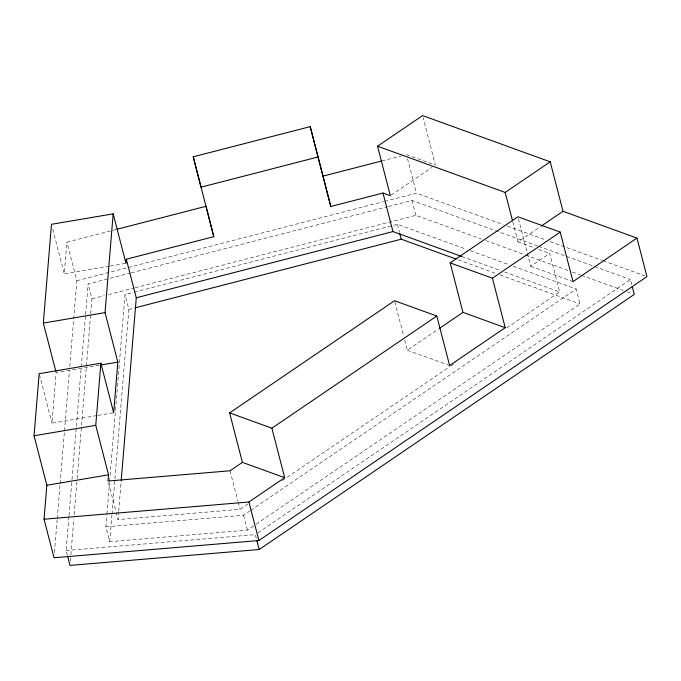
<?xml version="1.0" encoding="UTF-8"?>
<svg xmlns="http://www.w3.org/2000/svg" width="681" height="681" viewBox="0 0 681 681"><rect width="100%" height="100%" fill="white"/><g stroke="black" fill="none" stroke-linecap="round" stroke-linejoin="round"><path stroke-width="0.51" stroke-dasharray="3.4 2.55" d="M96.932 415.555L51.969 423.165L56.131 372.567L100.056 365.127M109.241 266.177L64.269 273.788L66.874 242.189L115.991 229.523M54.454 552.461L57.153 519.688M57.247 518.624L60.03 484.795M60.115 483.74L64.389 431.924M64.474 430.869L69.436 370.6M69.785 366.369L76.842 280.734L66.874 242.189M67.419 555.483L66.134 550.52L68.926 516.675M69.011 515.611L71.888 480.709M71.973 479.645L85.483 315.695M85.568 314.631L88.096 283.96L130.25 273.081M70.33 561.178L70.764 555.892M70.858 554.836L73.82 518.871M74.169 514.64L77.047 479.73M77.132 478.675L90.641 314.716M90.726 313.66L91.944 298.848L88.096 283.96M253.613 525.936L247.45 530.124L109.743 541.684L105.895 526.796L106.849 515.185M106.934 514.129L109.547 482.463M109.632 481.407L125.023 294.55L133.246 292.43M109.743 541.684L111.914 515.296M112.007 514.24L128.879 309.438L125.023 294.55M247.935 503.949L240.027 509.32L118.009 519.569L118.613 512.18M118.698 511.125L121.227 480.488M391.209 195.115L431.907 167.432M512.759 221.725L517.986 241.925L540.501 226.611M404.735 340.108L407.34 350.213L438.632 328.932M527.349 253.153L530.746 266.288L549.686 253.4L559.654 291.945L506.094 328.37M282.172 480.658L449.894 366.591M450.771 365.995L456.04 362.411M105.895 526.796L243.602 515.228L249.757 511.039M250.642 510.444L576.177 289.042L580.033 303.939L254.49 525.332M257.954 532.84L630.427 279.525L631.968 285.484M381.726 160.98L401.305 155.932M76.842 280.734L127.262 267.727M128.292 267.463L383.488 201.636M384.518 201.372L416.423 193.149L503.242 224.585M131.28 272.817L387.302 206.786M388.332 206.522L411.979 200.418L537.658 245.935M91.944 298.848L104.287 295.665M108.398 294.609L134.097 287.978M135.127 287.714L415.827 215.315L481.663 239.15M134.276 292.166L397.389 224.304L466.306 249.263M128.879 309.438L134.012 308.118M110.288 265.999L125.976 263.343M97.979 415.376L113.667 412.72M66.134 550.52L255.324 534.628L256.609 539.59M406.455 154.604L435.372 165.074L423.097 117.609M507.234 226.032L546.153 240.129M550.146 241.568L602.038 260.363M603.043 260.721L644.958 275.899M538.654 246.292L593.517 266.16M594.513 266.518L630.427 279.525M517.986 241.925L534.823 248.02M538.79 249.459L549.686 253.4M485.647 240.597L524.549 254.685M525.553 255.043L568.439 270.578M572.432 272.025L580.408 274.911M581.412 275.269L623.302 290.446M627.295 291.885L632.283 293.69M530.746 266.288L573.01 281.594M470.299 250.702L509.26 264.815M513.253 266.262L576.177 289.042M461.82 256.516L500.756 270.621M504.749 272.06L559.654 291.945M458.168 259.81L496.126 273.558M500.126 274.996L580.033 303.939M407.34 350.213L449.613 365.518M518.471 218.814L527.085 252.149M407.502 158.664L416.423 193.149M411.979 200.418L415.827 215.315M397.389 224.304L399.441 232.247M394.81 301.726L403.688 336.073M243.602 515.228L247.45 530.124M230.059 470.775L237.933 501.207M238.188 502.22L240.027 509.32M52.777 229.352L64.269 273.788M108.56 483.059L115.906 511.457M116.17 512.47L118.009 519.569M39.43 374.686L51.969 423.165"/><path stroke-width="1.02" d="M541.361 226.024L563.017 211.297L636.982 238.086L646.95 276.622L258.891 540.535L54.02 557.748L44.052 519.211L46.853 485.264L34.05 435.772L39.166 373.673L100.865 363.228L113.667 412.72L117.839 362.113L105.036 312.63L113.174 213.851L51.475 224.296L43.337 323.075L55.876 371.554M242.41 462.382L229.616 412.89L271.881 428.196L284.675 477.679L242.41 462.382L230.059 470.775L108.041 481.033L108.551 474.819L95.749 425.327L100.865 363.228M117.013 229.259L206.037 206.3L213.8 236.673L126.308 259.231L125.976 263.343L113.174 213.851M121.227 480.488L136.277 297.776L126.308 259.231M317.976 157.013L201.006 187.181L193.234 156.809L310.213 126.64L330.779 206.496L382.977 193.038L390.341 195.702L377.546 146.211L422.578 115.591L550.214 161.806L563.017 211.297M377.546 146.211L505.183 192.434L550.214 161.806M229.616 412.89L394.546 300.721L436.81 316.027L449.613 365.518L505.225 327.689L492.431 278.197L450.167 262.892L462.961 312.383L505.225 327.689M450.167 262.892L517.943 216.796L560.208 232.102L573.01 281.594L636.982 238.086M271.881 428.196L436.81 316.027M492.431 278.197L560.208 232.102M439.5 328.344L462.961 312.383M44.052 519.211L248.923 501.999L284.675 477.679M67.674 556.479L69.981 565.409L259.172 549.516L634.275 294.413L632.223 286.471M330.779 206.496L323.007 176.124L381.726 160.98M136.277 297.776L392.946 231.574L461.82 256.516M135.042 307.846L401.237 239.193L456.176 259.086M43.337 323.075L105.036 312.63M101.103 364.948L117.839 362.113M34.05 435.772L95.749 425.327M46.853 485.264L108.551 474.819M505.183 192.434L512.495 220.712M399.696 233.234L401.237 239.193M382.977 193.038L392.946 231.574M310.213 126.64L323.007 176.124M193.234 156.809L213.8 236.673M248.923 501.999L258.891 540.535M256.865 540.586L259.172 549.516"/></g></svg>
